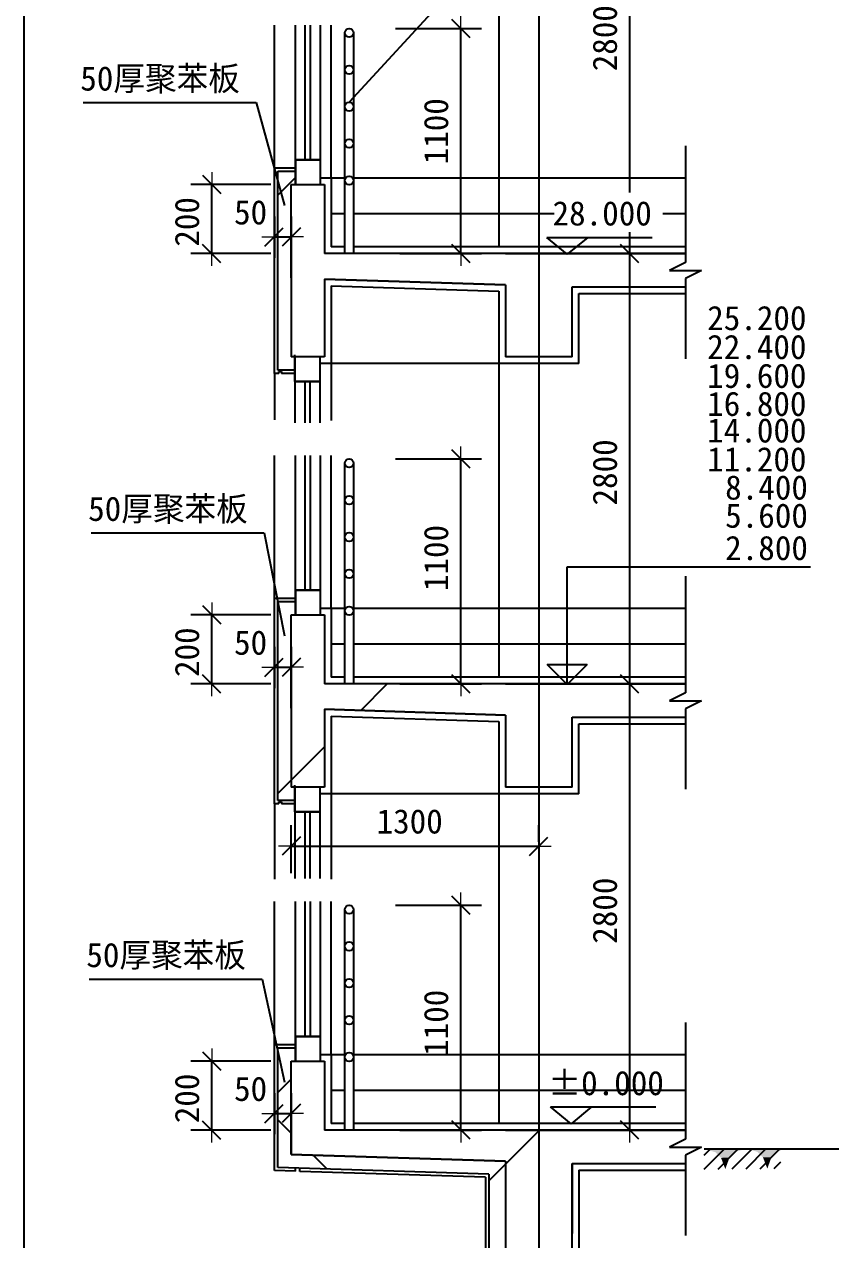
# Model space of a CAD drawing. Header units: metres. Extents: x 628 to 6048, y 603 to 9350.
# Drawn here: x 628 to 3047, y 3641 to 7289 of the extents above; entities that cross this region are included whole.
import ezdxf

# ---------------------------------------------------------------- set-up
doc = ezdxf.new("R2010")
doc.units = ezdxf.units.M
for name, color, linetype in [('DOTE', 1, 'Continuous'), ('LINE', 4, 'Continuous'), ('PUB_DIM', 3, 'Continuous'), ('PUB_HATCH', 7, 'Continuous'), ('PUB_TEXT', 7, 'Continuous'), ('WALL', 5, 'Continuous')]:
    doc.layers.add(name, color=color, linetype=linetype)
pattern_1 = [(45, (0, 0), (-898.03, 898.03), [])]

# ---------------------------------------------------------------- blocks, each defined once
blk = doc.blocks.new('_DIMX')
at = {"lineweight": 15}
blk.add_line((-150, 0), (150, 0), dxfattribs=at)
blk.add_lwpolyline([(-113.25, -111.06), (107.01, 108.71)])

msp = doc.modelspace()

# ---------------------------------------------------------------- hatches: boundary and pattern name
h = msp.add_hatch()
h.set_pattern_fill('ANSI31', scale=200)
h.paths.add_polyline_path([(1428.34, 6807.96), (1441.24, 6807.96), (1441.24, 6847.96), (1388.34, 6847.96), (1388.34, 6250.84), (1439.66, 6250.84), (1439.66, 6290.84), (1428.34, 6290.84), (1428.34, 6527.65), (1428.34, 6601.03)])
h = msp.add_hatch()
h.set_pattern_fill('ANSI31', scale=200)
h.paths.add_polyline_path([(1388.34, 6250.84), (1439.66, 6250.84), (1439.66, 6290.84), (1428.34, 6290.84), (1428.34, 6527.65), (1428.34, 6601.03), (1428.34, 6807.96), (1441.24, 6807.96), (1441.24, 6847.96), (1388.34, 6847.96)])
h = msp.add_hatch()
h.set_pattern_fill('AN31C', scale=400)
h.set_pattern_definition(pattern_1)
h.paths.add_polyline_path([(2171.58, 6601.03), (1528.34, 6601.03), (1528.34, 6807.96), (1428.34, 6807.96), (1428.34, 6601.03), (1428.34, 6527.65), (1428.34, 6290.84), (1528.34, 6290.84), (1528.34, 6524.5), (2071.58, 6507.34), (2071.58, 6290.84), (2171.58, 6290.84)])
h.paths.add_polyline_path([(2659.38, 6549.64), (2563.38, 6549.64), (2611.38, 6573.64), (2611.38, 6601.03), (2271.58, 6601.03), (2171.58, 6601.03), (2171.58, 6290.84), (2271.58, 6290.84), (2271.58, 6501.03), (2611.38, 6501.03), (2611.38, 6525.64)])
h = msp.add_hatch()
h.set_pattern_fill('ANSI31', scale=200)
h.paths.add_polyline_path([(1388.34, 4959.09), (1439.66, 4959.09), (1439.66, 4999.09), (1428.34, 4999.09), (1428.34, 5235.9), (1428.34, 5309.27), (1428.34, 5516.2), (1441.24, 5516.2), (1441.24, 5556.2), (1388.34, 5556.2)])
h = msp.add_hatch()
h.set_pattern_fill('ANSI31', scale=200)
h.paths.add_polyline_path([(1428.34, 5516.2), (1441.24, 5516.2), (1441.24, 5556.2), (1388.34, 5556.2), (1388.34, 4959.09), (1439.66, 4959.09), (1439.66, 4999.09), (1428.34, 4999.09), (1428.34, 5235.9), (1428.34, 5309.27)])
h = msp.add_hatch()
h.set_pattern_fill('AN31C', scale=400)
h.set_pattern_definition(pattern_1)
h.paths.add_polyline_path([(2171.58, 5309.27), (1528.34, 5309.27), (1528.34, 5516.2), (1428.34, 5516.2), (1428.34, 5309.27), (1428.34, 5235.9), (1428.34, 4999.09), (1528.34, 4999.09), (1528.34, 5232.74), (2071.58, 5215.59), (2071.58, 4999.09), (2171.58, 4999.09)])
h.paths.add_polyline_path([(2659.38, 5257.89), (2563.38, 5257.89), (2611.38, 5281.89), (2611.38, 5309.27), (2271.58, 5309.27), (2171.58, 5309.27), (2171.58, 4999.09), (2271.58, 4999.09), (2271.58, 5209.27), (2611.38, 5209.27), (2611.38, 5233.89)])
h = msp.add_hatch()
h.set_pattern_fill('ANSI37', scale=200)
h.paths.add_polyline_path([(1428.34, 3896.38), (1428.34, 3969.76), (1428.34, 4176.68), (1441.24, 4176.68), (1441.24, 4216.68), (1388.34, 4216.68), (1388.34, 3857.62), (2021.58, 3837.63), (2021.58, 3301.65), (2052.37, 3302.46), (2052.9, 3282.43), (2071.58, 3282.92), (2071.58, 3876.07)])
h = msp.add_hatch()
h.set_pattern_fill('AN31C', scale=400)
h.set_pattern_definition(pattern_1)
h.paths.add_polyline_path([(2171.58, 3969.76), (2071.58, 3969.76), (1528.34, 3969.76), (1528.34, 4176.68), (1428.34, 4176.68), (1428.34, 3969.76), (1428.34, 3896.38), (2071.58, 3876.07), (2071.58, 3659.57), (2071.58, 2921.33), (2153.18, 2921.33), (2171.58, 2884.53)])
h.paths.add_polyline_path([(2659.38, 3918.37), (2563.38, 3918.37), (2611.38, 3942.37), (2611.38, 3969.76), (2271.58, 3969.76), (2171.58, 3969.76), (2171.58, 2884.53), (2177.18, 2873.33), (2177.18, 2969.33), (2201.18, 2921.33), (2271.58, 2921.33), (2271.58, 3869.76), (2611.38, 3869.76), (2611.38, 3894.37)])

# ---------------------------------------------------------------- linework, layer by layer
for p, q in [((1908.81, 7388.37), (1602.62, 7054.92)), ((2051.58, 7387.23), (2051.58, 6621.03)), ((2443.9, 7355.4), (2443.9, 6783.8)), ((1378.34, 6857.96), (1378.34, 7286.66)), ((1548.34, 6827.96), (1548.34, 7286.66)), ((1589.47, 6601.03), (1589.47, 7263.16)), ((1615.77, 7263.16), (1615.77, 6601.03)), ((1741.63, 7276.31), (2000.06, 7276.31)), ((1937.56, 6601.28), (1937.56, 7276.06)), ((804.56, 7053.89), (1323.57, 7053.89)), ((1323.57, 7053.89), (1408.34, 6745.16)), ((1516.24, 6881.76), (1441.24, 6881.76)), ((1441.24, 6881.76), (1441.24, 6807.96)), ((1516.24, 6807.96), (1516.24, 6881.76)), ((1378.34, 6240.84), (1378.34, 6857.96)), ((1378.34, 6857.96), (1441.24, 6857.96)), ((1388.34, 6250.84), (1388.34, 6847.96)), ((1388.34, 6847.96), (1441.24, 6847.96)), ((1516.24, 6827.96), (1548.34, 6827.96)), ((1548.34, 6827.96), (1548.34, 6621.03)), ((1548.34, 6827.96), (1589.47, 6827.96)), ((1615.77, 6827.96), (2611.38, 6827.96)), ((1367.65, 6807.96), (1127.84, 6807.96)), ((1190.34, 6808.21), (1190.34, 6808.46)), ((1190.34, 6601.03), (1190.34, 6807.96)), ((1428.34, 6601.03), (1428.34, 6807.96)), ((1428.34, 6807.96), (1528.34, 6807.96)), ((1528.34, 6807.96), (1528.34, 6601.03)), ((1378.34, 6711.67), (1378.34, 6588.16)), ((1428.34, 6711.67), (1428.34, 6588.16)), ((1378.09, 6650.66), (1377.84, 6650.66)), ((1378.34, 6650.66), (1428.34, 6650.66)), ((1428.59, 6650.66), (1428.84, 6650.66)), ((2443.9, 6665.28), (2443.9, 6601.28)), ((1589.47, 6621.03), (1548.34, 6621.03)), ((2071.58, 6621.03), (1615.77, 6621.03)), ((2171.58, 6621.03), (1805.44, 6621.03)), ((2611.38, 6621.03), (2171.58, 6621.03)), ((1367.65, 6601.03), (1127.84, 6601.03)), ((1190.34, 6600.78), (1190.34, 6600.53)), ((1428.34, 6527.65), (1428.34, 6601.03)), ((1428.34, 6601.03), (1428.34, 6527.65)), ((2071.58, 6601.03), (1528.34, 6601.03)), ((2611.38, 6601.03), (1528.34, 6601.03)), ((1755.04, 6601.03), (2000.06, 6601.03)), ((2419.15, 6601.03), (2381.4, 6601.03)), ((2443.9, 6600.78), (2443.9, 5309.52)), ((1428.34, 6527.65), (1428.34, 6290.84)), ((2071.58, 6507.34), (1528.34, 6524.5)), ((1528.34, 6524.5), (2071.58, 6507.34)), ((1528.34, 6524.5), (1528.34, 6290.84)), ((1548.34, 6503.85), (1548.34, 6270.84)), ((1548.34, 6503.85), (2051.58, 6487.97)), ((2071.58, 6507.34), (2071.58, 6290.84)), ((2271.58, 6290.84), (2271.58, 6501.03)), ((2271.58, 6501.03), (2611.38, 6501.03)), ((2051.58, 6487.97), (2051.58, 6270.84)), ((2291.58, 6270.84), (2291.58, 6481.03)), ((2291.58, 6481.03), (2611.38, 6481.03)), ((1528.34, 6290.84), (1428.34, 6290.84)), ((1439.66, 6290.84), (1439.66, 6297.03)), ((1439.66, 6290.84), (1439.66, 6297.03)), ((1439.66, 6217.04), (1439.66, 6290.84)), ((1514.66, 6290.84), (1514.66, 6217.04)), ((2271.58, 6290.84), (2071.58, 6290.84)), ((1391.81, 6240.84), (1378.34, 6240.84)), ((1378.34, 6240.84), (1378.34, 6102.05)), ((1439.66, 6250.84), (1388.34, 6250.84)), ((1391.81, 6240.84), (1391.81, 6246.99)), ((1391.81, 6246.99), (1397.53, 6246.99)), ((1397.53, 6246.99), (1399.43, 6246.99)), ((1399.43, 6246.99), (1399.43, 6240.84)), ((1439.66, 6240.84), (1399.43, 6240.84)), ((1439.66, 6240.84), (1399.43, 6240.84)), ((1548.34, 6270.84), (1514.66, 6270.84)), ((1548.34, 6270.84), (1548.34, 6099.92)), ((2051.58, 6270.84), (1548.34, 6270.84)), ((2291.58, 6270.84), (2051.58, 6270.84)), ((2051.58, 6270.84), (2051.58, 5329.27)), ((1514.66, 6217.04), (1439.66, 6217.04)), ((1378.34, 5566.2), (1378.34, 5994.91)), ((1548.34, 5536.2), (1548.34, 5994.91)), ((1741.63, 5984.55), (2000.06, 5984.55)), ((1937.56, 5309.52), (1937.56, 5984.3)), ((1589.47, 5309.27), (1589.47, 5971.41)), ((1615.77, 5971.41), (1615.77, 5309.27)), ((828.23, 5762.13), (1347.24, 5762.13)), ((1347.24, 5762.13), (1408.34, 5453.41)), ((2256.36, 5307.12), (2256.36, 5660.57)), ((2256.36, 5660.57), (2986.63, 5660.57)), ((1516.24, 5590), (1441.24, 5590)), ((1441.24, 5590), (1441.24, 5516.2)), ((1516.24, 5516.2), (1516.24, 5590)), ((1378.34, 5566.2), (1441.24, 5566.2)), ((1378.34, 4949.09), (1378.34, 5566.2)), ((1388.34, 5556.2), (1441.24, 5556.2)), ((1388.34, 4959.09), (1388.34, 5556.2)), ((1367.65, 5516.2), (1127.84, 5516.2)), ((1190.34, 5516.45), (1190.34, 5516.7)), ((1190.34, 5309.27), (1190.34, 5516.2)), ((1428.34, 5309.27), (1428.34, 5516.2)), ((1428.34, 5516.2), (1528.34, 5516.2)), ((1516.24, 5536.2), (1548.34, 5536.2)), ((1528.34, 5516.2), (1528.34, 5309.27)), ((1548.34, 5536.2), (1589.47, 5536.2)), ((1548.34, 5536.2), (1548.34, 5329.27)), ((1615.77, 5536.2), (2611.38, 5536.2)), ((1378.34, 5419.92), (1378.34, 5296.41)), ((1428.34, 5419.92), (1428.34, 5296.41)), ((1378.09, 5358.91), (1377.84, 5358.91)), ((1378.34, 5358.91), (1428.34, 5358.91)), ((1428.59, 5358.91), (1428.84, 5358.91)), ((1589.47, 5329.27), (1548.34, 5329.27)), ((2071.58, 5329.27), (1615.77, 5329.27)), ((2171.58, 5329.27), (1805.44, 5329.27)), ((2611.38, 5329.27), (2171.58, 5329.27)), ((1367.65, 5309.27), (1127.84, 5309.27)), ((1190.34, 5309.02), (1190.34, 5308.77)), ((1428.34, 5235.9), (1428.34, 5309.27)), ((1428.34, 5309.27), (1428.34, 5235.9)), ((2071.58, 5309.27), (1528.34, 5309.27)), ((2611.38, 5309.27), (1528.34, 5309.27)), ((1755.04, 5309.27), (2000.06, 5309.27)), ((2346.58, 5309.27), (2506.4, 5309.27)), ((2443.9, 5309.02), (2443.9, 3970.01)), ((1428.34, 5235.9), (1428.34, 4999.09)), ((2071.58, 5215.59), (1528.34, 5232.74)), ((1528.34, 5232.74), (2071.58, 5215.59)), ((1528.34, 5232.74), (1528.34, 4999.09)), ((1548.34, 5212.1), (1548.34, 4979.09)), ((1548.34, 5212.1), (2051.58, 5196.21)), ((2051.58, 5196.21), (2051.58, 4979.09)), ((2071.58, 5215.59), (2071.58, 4999.09)), ((2271.58, 4999.09), (2271.58, 5209.27)), ((2271.58, 5209.27), (2611.38, 5209.27)), ((2291.58, 4979.09), (2291.58, 5189.27)), ((2291.58, 5189.27), (2611.38, 5189.27)), ((1528.34, 4999.09), (1428.34, 4999.09)), ((1439.66, 4999.09), (1439.66, 5005.27)), ((1439.66, 4999.09), (1439.66, 5005.27)), ((1439.66, 4925.28), (1439.66, 4999.09)), ((1514.66, 4999.09), (1514.66, 4925.28)), ((2271.58, 4999.09), (2071.58, 4999.09)), ((1548.34, 4979.09), (1514.66, 4979.09)), ((1548.34, 4979.09), (1548.34, 4722.77)), ((2051.58, 4979.09), (1548.34, 4979.09)), ((2291.58, 4979.09), (2051.58, 4979.09)), ((2051.58, 4979.09), (2051.58, 3989.76)), ((1391.81, 4949.09), (1378.34, 4949.09)), ((1378.34, 4949.09), (1378.34, 4722.77)), ((1439.66, 4959.09), (1388.34, 4959.09)), ((1391.81, 4955.23), (1397.53, 4955.23)), ((1391.81, 4949.09), (1391.81, 4955.23)), ((1397.53, 4955.23), (1399.43, 4955.23)), ((1399.43, 4955.23), (1399.43, 4949.09)), ((1439.66, 4949.09), (1399.43, 4949.09)), ((1439.66, 4949.09), (1399.43, 4949.09)), ((1514.66, 4925.28), (1439.66, 4925.28)), ((1428.34, 4740.69), (1428.34, 4884.5)), ((2171.58, 4834.5), (2171.58, 4884.5)), ((1428.59, 4822), (2171.33, 4822)), ((1378.34, 4226.68), (1378.34, 4655.39)), ((1548.34, 4196.68), (1548.34, 4655.39)), ((1741.63, 4645.04), (2000.06, 4645.04)), ((1937.56, 3970.01), (1937.56, 4644.79)), ((1589.47, 3969.76), (1589.47, 4631.89)), ((1615.77, 4631.89), (1615.77, 3969.76)), ((822.79, 4422.62), (1341.8, 4422.62)), ((1341.8, 4422.62), (1408.34, 4113.89)), ((1516.24, 4250.49), (1441.24, 4250.49)), ((1441.24, 4250.49), (1441.24, 4176.68)), ((1516.24, 4176.68), (1516.24, 4250.49)), ((1378.34, 4226.68), (1441.24, 4226.68)), ((1378.34, 3847.94), (1378.34, 4226.68)), ((1388.34, 4216.68), (1441.24, 4216.68)), ((1388.34, 3857.62), (1388.34, 4216.68)), ((1516.24, 4196.68), (1548.34, 4196.68)), ((1548.34, 4196.68), (1548.34, 3989.76)), ((1548.34, 4196.68), (1589.47, 4196.68)), ((1615.77, 4196.68), (2611.38, 4196.68)), ((1367.65, 4176.68), (1127.84, 4176.68)), ((1190.34, 4176.93), (1190.34, 4177.18)), ((1190.34, 3969.76), (1190.34, 4176.68)), ((1428.34, 3969.76), (1428.34, 4176.68)), ((1428.34, 4176.68), (1528.34, 4176.68)), ((1528.34, 4176.68), (1528.34, 3969.76)), ((1378.34, 4080.4), (1378.34, 3956.89)), ((1428.34, 4080.4), (1428.34, 3956.89)), ((1378.09, 4019.39), (1377.84, 4019.39)), ((1378.34, 4019.39), (1428.34, 4019.39)), ((1428.59, 4019.39), (1428.84, 4019.39)), ((1589.47, 3989.76), (1548.34, 3989.76)), ((2071.58, 3989.76), (1615.77, 3989.76)), ((2171.58, 3989.76), (1805.44, 3989.76)), ((2611.38, 3989.76), (2171.58, 3989.76)), ((1367.65, 3969.76), (1127.84, 3969.76)), ((1190.34, 3969.51), (1190.34, 3969.26)), ((1428.34, 3896.38), (1428.34, 3969.76)), ((1428.34, 3969.76), (1428.34, 3896.38)), ((2071.58, 3969.76), (1528.34, 3969.76)), ((2611.38, 3969.76), (1528.34, 3969.76)), ((1755.04, 3969.76), (2000.06, 3969.76)), ((2516.48, 3969.76), (2506.4, 3969.76)), ((2071.58, 3876.07), (1428.34, 3896.38)), ((1428.34, 3896.38), (2071.58, 3876.07)), ((2071.58, 3876.07), (2071.58, 2921.33)), ((2271.58, 2921.33), (2271.58, 3869.76)), ((2271.58, 3869.76), (2611.38, 3869.76)), ((1442.01, 3845.92), (1378.34, 3847.94)), ((2021.58, 3837.63), (1388.34, 3857.62)), ((1442.01, 3845.92), (1442.01, 3855.93)), ((1454.7, 3845.52), (1454.7, 3855.53)), ((2011.58, 3827.94), (1454.7, 3845.52)), ((2021.58, 3837.63), (2021.58, 3301.65)), ((2011.58, 3827.94), (2011.58, 3301.38))]:
    msp.add_line(p, q)
msp.add_lwpolyline([(6047.65, 603.34), (628.2, 603.34), (628.2, 9347.84), (6044.36, 9349.54)], close=True)
for centre in [(1602.62, 7263.16), (1602.62, 7152.47), (1602.62, 7041.77), (1602.62, 6931.08), (1602.62, 6820.38), (1602.62, 5971.41), (1602.62, 5860.71), (1602.62, 5750.02), (1602.62, 5639.32), (1602.62, 5528.63), (1602.62, 4631.89), (1602.62, 4521.19), (1602.62, 4410.5), (1602.62, 4299.81), (1602.62, 4189.11)]:
    msp.add_circle(centre, 13.15)
at = {"layer": 'DOTE'}
msp.add_line((2171.58, 7395.19), (2171.58, 2819.31), dxfattribs=at)
at = {"layer": 'LINE'}
for p, q in [((1441.24, 6807.96), (1441.24, 7286.66)), ((1470.9, 6881.76), (1470.9, 7286.66)), ((1486.38, 6881.76), (1486.38, 7286.66)), ((1516.24, 6807.96), (1516.24, 7286.66)), ((1441.24, 6881.76), (1516.24, 6881.76)), ((1441.24, 6807.96), (1516.24, 6807.96)), ((1548.34, 6721.03), (1589.47, 6721.03)), ((1615.77, 6721.03), (2171.58, 6721.03)), ((2171.58, 6721.03), (2218.07, 6721.03)), ((2543.63, 6721.03), (2611.38, 6721.03)), ((2071.58, 6601.03), (2271.58, 6601.03)), ((2271.58, 6601.03), (2611.38, 6601.03)), ((2291.58, 6481.03), (2611.38, 6481.03)), ((1439.66, 6290.84), (1439.66, 6092.76)), ((1514.66, 6290.84), (1514.66, 6092.76)), ((1439.66, 6217.04), (1514.66, 6217.04)), ((1469.33, 6217.04), (1469.33, 6092.76)), ((1484.81, 6217.04), (1484.81, 6092.76)), ((1441.24, 5516.2), (1441.24, 5994.91)), ((1470.9, 5590), (1470.9, 5994.91)), ((1486.38, 5590), (1486.38, 5994.91)), ((1516.24, 5516.2), (1516.24, 5994.91)), ((1441.24, 5590), (1516.24, 5590)), ((1441.24, 5516.2), (1516.24, 5516.2)), ((1548.34, 5429.27), (1589.47, 5429.27)), ((1615.77, 5429.27), (2171.58, 5429.27)), ((2171.58, 5429.27), (2611.38, 5429.27)), ((2071.58, 5309.27), (2271.58, 5309.27)), ((2271.58, 5309.27), (2611.38, 5309.27)), ((2291.58, 5189.27), (2611.38, 5189.27)), ((1439.66, 4999.09), (1439.66, 4724.49)), ((1514.66, 4999.09), (1514.66, 4724.49)), ((1439.66, 4925.28), (1514.66, 4925.28)), ((1469.33, 4925.28), (1469.33, 4724.49)), ((1484.81, 4925.28), (1484.81, 4724.49)), ((1441.24, 4176.68), (1441.24, 4655.39)), ((1470.9, 4250.49), (1470.9, 4655.39)), ((1486.38, 4250.49), (1486.38, 4655.39)), ((1516.24, 4176.68), (1516.24, 4655.39)), ((1441.24, 4250.49), (1516.24, 4250.49)), ((1441.24, 4176.68), (1516.24, 4176.68)), ((1548.34, 4089.76), (1589.47, 4089.76)), ((1615.77, 4089.76), (2171.58, 4089.76)), ((2171.58, 4089.76), (2611.38, 4089.76)), ((2071.58, 3969.76), (2271.58, 3969.76)), ((2271.58, 3969.76), (2611.38, 3969.76)), ((2291.58, 3849.76), (2291.58, 2921.33)), ((2291.58, 3849.76), (2611.38, 3849.76))]:
    msp.add_line(p, q, dxfattribs=at)
at = {"layer": 'PUB_DIM'}
for p, q in [((2611.38, 6923.78), (2611.38, 6573.64)), ((2257.1, 6598.96), (2195.27, 6649.38)), ((2195.27, 6649.38), (2511.64, 6649.36)), ((2318.93, 6649.36), (2257.1, 6598.96)), ((2611.38, 6573.64), (2563.38, 6549.64)), ((2563.38, 6549.64), (2659.38, 6549.64)), ((2659.38, 6549.64), (2611.38, 6525.64)), ((2611.38, 6525.64), (2611.38, 6284.61)), ((2611.38, 5632.03), (2611.38, 5281.89)), ((2256.36, 5307.12), (2196.36, 5367.12)), ((2196.36, 5367.12), (2316.36, 5367.12)), ((2316.36, 5367.12), (2256.36, 5307.12)), ((2611.38, 5281.89), (2563.38, 5257.89)), ((2563.38, 5257.89), (2659.38, 5257.89)), ((2659.38, 5257.89), (2611.38, 5233.89)), ((2611.38, 5233.89), (2611.38, 4992.86)), ((2611.38, 4292.51), (2611.38, 3942.37)), ((2268.17, 3988.64), (2206.34, 4039.05)), ((2206.34, 4039.05), (2522.71, 4039.03)), ((2330, 4039.03), (2268.17, 3988.64)), ((2611.38, 3942.37), (2563.38, 3918.37)), ((2563.38, 3918.37), (2659.38, 3918.37)), ((2659.38, 3918.37), (2611.38, 3894.37)), ((2611.38, 3894.37), (2611.38, 3653.34))]:
    msp.add_line(p, q, dxfattribs=at)
at = {"layer": 'PUB_HATCH'}
for p, q in [((3101.33, 3912.25), (2667.55, 3912.25)), ((2667.71, 3894.25), (2685.55, 3912.41)), ((2668.08, 3852.25), (2727.55, 3912.78)), ((2710.08, 3852.62), (2769.55, 3913.15)), ((2752.08, 3853), (2811.54, 3913.53)), ((2794.08, 3853.37), (2853.54, 3913.9)), ((2836.08, 3853.74), (2895.54, 3914.28)), ((2878.08, 3854.12), (2897.91, 3874.31))]:
    msp.add_line(p, q, dxfattribs=at)
for points in [[(2667.55, 3912.25), (2793.54, 3913.37), (2701.23, 3903.55), (2760.03, 3904.07)], [(2701.23, 3903.55), (2760.03, 3904.07), (2718.18, 3886.3), (2743.38, 3886.52)], [(2793.54, 3913.37), (2897.55, 3914.29), (2827.22, 3904.67), (2897.6, 3908.4)], [(2897.6, 3908.4), (2897.6, 3908.4), (2827.22, 3904.67), (2886.02, 3905.19)], [(2827.22, 3904.67), (2886.02, 3905.19), (2844.18, 3887.42), (2869.38, 3887.64)], [(2718.18, 3886.3), (2743.38, 3886.52), (2731.08, 3852.81)], [(2844.18, 3887.42), (2869.38, 3887.64), (2857.08, 3853.93)]]:
    msp.add_solid(points, dxfattribs=at)
at = {"layer": 'WALL'}
for p, q in [((2271.58, 6601.03), (2611.38, 6601.03)), ((2271.58, 6501.03), (2611.38, 6501.03)), ((2271.58, 5309.27), (2611.38, 5309.27)), ((2271.58, 5209.27), (2611.38, 5209.27)), ((2271.58, 3969.76), (2611.38, 3969.76)), ((2071.58, 3876.07), (2071.58, 3659.57)), ((2271.58, 3869.76), (2271.58, 3659.57)), ((2271.58, 3869.76), (2611.38, 3869.76))]:
    msp.add_line(p, q, dxfattribs=at)

# ---------------------------------------------------------------- block references
at = {"xscale": 0.25, "yscale": 0.25, "zscale": 0.25}
for p, rotation in [((1937.56, 7276.31), 90), ((1190.34, 6807.96), 270), ((1428.34, 6650.66), 180), ((1190.34, 6601.03), 90), ((1937.56, 6601.03), 270), ((2443.9, 6601.03), 90), ((1937.56, 5984.55), 90), ((1190.34, 5516.2), 270), ((1428.34, 5358.91), 180), ((1190.34, 5309.27), 90), ((1937.56, 5309.27), 270), ((2443.9, 5309.27), 270), ((1428.34, 4822), 180), ((1937.56, 4645.04), 90), ((1190.34, 4176.68), 270), ((1428.34, 4019.39), 180), ((1190.34, 3969.76), 90), ((1937.56, 3969.76), 270), ((2443.9, 3969.76), 270)]:
    msp.add_blockref('_DIMX', p, dxfattribs=dict(at, rotation=rotation))
for p in [(1378.34, 6650.66), (1378.34, 5358.91), (2171.58, 4822), (1378.34, 4019.39)]:
    msp.add_blockref('_DIMX', p, dxfattribs=at)

# ---------------------------------------------------------------- texts
for s, p in [('2800', (2405.97, 7147.98)), ('1100', (1899.63, 6868.74)), ('200', (1152.4, 6621.47)), ('2800', (2405.97, 5844.6)), ('1100', (1899.63, 5587.61)), ('200', (1152.4, 5329.72)), ('2800', (2405.97, 4528.97)), ('1100', (1899.63, 4192.3)), ('200', (1152.4, 3990.2))]:
    msp.add_text(s, height=73, rotation=90).set_placement(p)
for s, p in [('50', (1257.32, 6688.38)), ('50', (1257.32, 5396.62)), ('1300', (1684.86, 4859.93)), ('50', (1257.32, 4057.11))]:
    msp.add_text(s, height=73).set_placement(p)
at = {"layer": 'PUB_TEXT'}
for s, p in [('50厚聚苯板', (795.98, 7090.1)), ('28.000', (2212.72, 6685.17)), ('25.200', (2676.66, 6370.97)), ('22.400', (2676.66, 6284.17)), ('19.600', (2676.66, 6197.6)), ('16.800', (2676.66, 6113.4)), ('14.000', (2676.66, 6033.7)), ('11.200', (2676.66, 5946.89)), ('8.400', (2730.58, 5862.29)), ('50厚聚苯板', (819.65, 5798.34)), ('5.600', (2730.58, 5777.85)), ('2.800', (2730.58, 5680.67)), ('50厚聚苯板', (814.21, 4458.83)), ('%%p0.000', (2199.18, 4074.43))]:
    msp.add_text(s, height=73, dxfattribs=at).set_placement(p)

doc.saveas('drawing.dxf')
